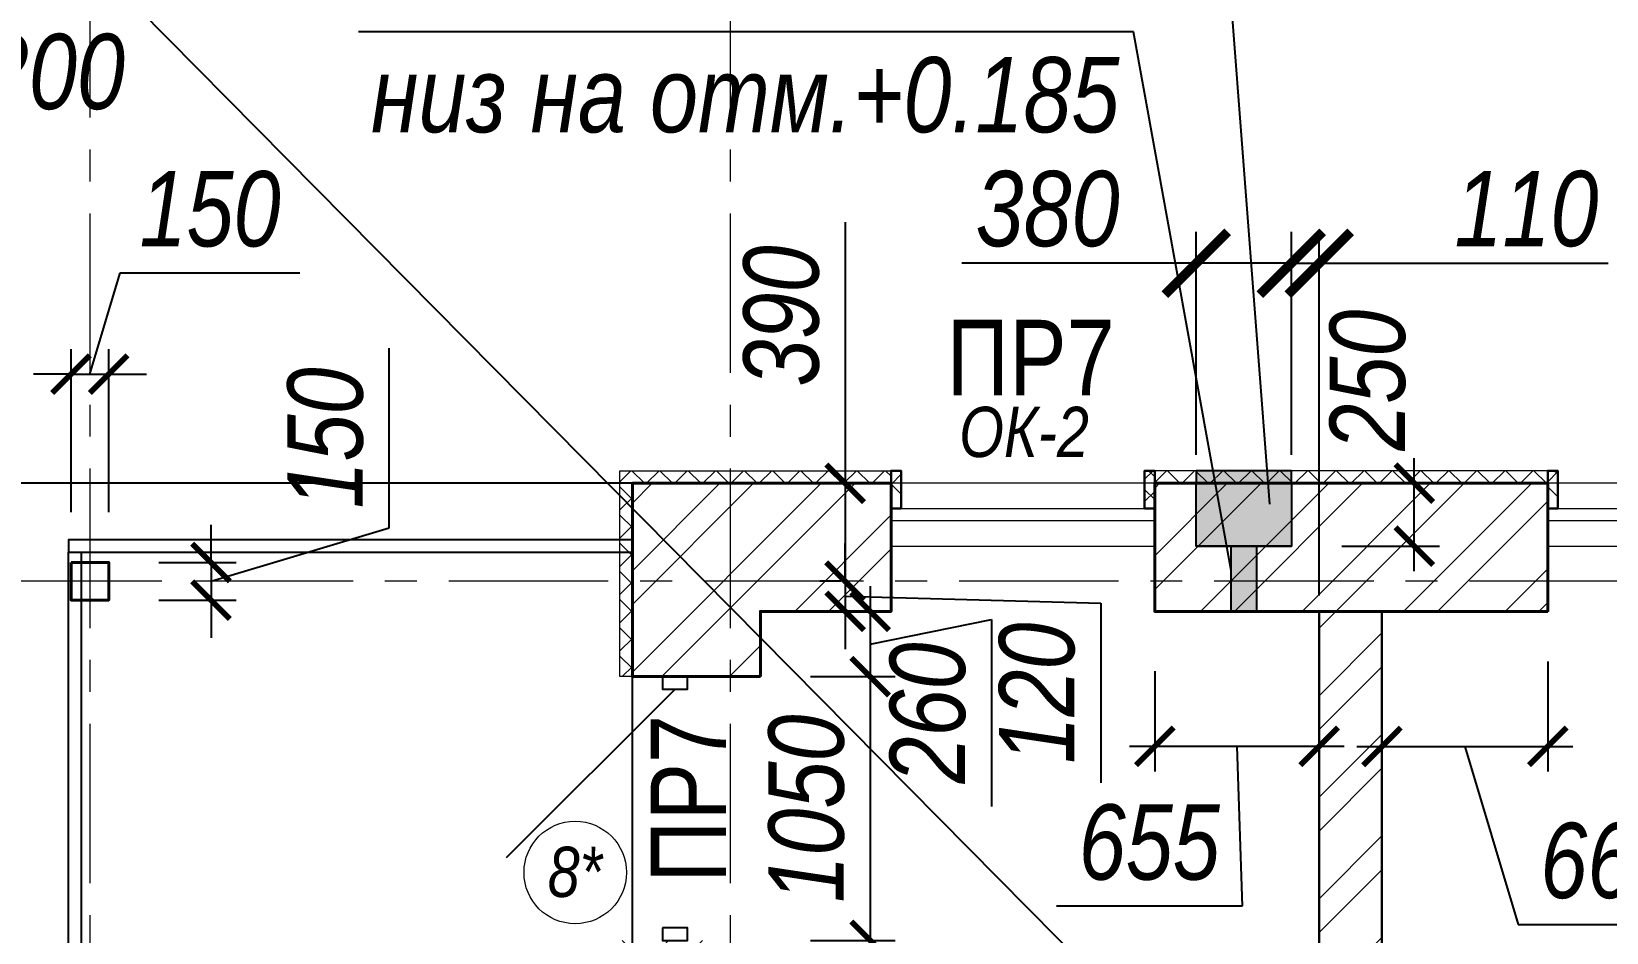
# Model space of a CAD drawing. Header units: millimetres. Extents: x 1582001 to 3303937, y 226471 to 491235.
# Drawn here: x 1798263 to 1804535, y 399910 to 403497 of the extents above; entities that cross this region are included whole.
import ezdxf
from ezdxf.enums import TextEntityAlignment as Align

# ---------------------------------------------------------------- set-up
doc = ezdxf.new("R2010")
doc.units = ezdxf.units.MM
doc.linetypes.add('CENTER', pattern=[50.8, 31.75, -6.35, 6.35, -6.35])
doc.linetypes.add('DASHDOT', pattern=[25.4, 12.7, -6.35, 0, -6.35])
doc.layers.get('Defpoints').update_dxf_attribs({"color": 255, "lineweight": 30})
for name, color, linetype, lineweight in [('Двери', 173, 'Continuous', 25), ('Кирпич', 253, 'Continuous', 9), ('Лестница', 74, 'Continuous', 25), ('Маркировка', 253, 'Continuous', 18), ('Окна', 4, 'Continuous', 18), ('Оси', 251, 'CENTER', 9), ('Перегородки', 202, 'Continuous', 30), ('ПЕРЕМЫЧКИ', 36, 'Continuous', 25), ('Размеры', 7, 'Continuous', 18), ('Стены несущие', 7, 'Continuous', 40), ('СТОЙКИ', 26, 'Continuous', 40), ('Утеплитель', 145, 'Continuous', 9)]:
    doc.layers.add(name, color=color, linetype=linetype, lineweight=lineweight)
doc.styles.get("Standard").update_dxf_attribs({"font": 'ARIALNI.TTF', "height": 300})
doc.styles.add('style', font='ARIALNI.TTF', dxfattribs={"width": 0.98, "height": 300})
doc.styles.add('STYLE1', font='ARIALNI.TTF', dxfattribs={"height": 300})
doc.styles.add('стиль1', font='ARIALNI.TTF', dxfattribs={"width": 0.98, "height": 300})
doc.styles.add('Текст', font='ARIALNI.TTF')
doc.dimstyles.new('ISO-25', dxfattribs={"dimscale": 100, "dimtxt": 2.5, "dimasz": 2.5, "dimexe": 1.25, "dimexo": 0.625, "dimtad": 1, "dimdec": 0, "dimtxsty": 'Standard', "dimblk": 'ARCHTICK', "dimcen": 2.5, "dimadec": 0, "dimazin": 0, "dimtfac": 1, "dimtdec": 0, "dimtmove": 0, "dimatfit": 3, "dimfxl": 0, "dimarcsym": 0})
doc.dimstyles.new('М100', dxfattribs={"dimtxt": 600, "dimasz": 150, "dimexe": 100, "dimexo": 200, "dimgap": 100, "dimtad": 1, "dimdec": 0, "dimtxsty": 'style', "dimblk": 'ARCHTICK', "dimcen": 150, "dimdle": 100, "dimclrt": 256, "dimadec": 0, "dimazin": 0, "dimtfac": 1, "dimtdec": 0, "dimtmove": 1, "dimatfit": 3, "dimldrblk": 'NONE', "dimfxl": 0, "dimarcsym": 0})

# ---------------------------------------------------------------- blocks, each defined once
blk = doc.blocks.new('*U16')
blk.add_line((0, -50), (-671.8, -721.8))
for points in [[(-50, 0), (-50, -50), (50, -50), (50, 0)], [(-50, -1000), (-50, -1050), (50, -1050), (50, -1000)]]:
    blk.add_lwpolyline(points, close=True)
blk = doc.blocks.new('*U31')
h = blk.add_hatch()
h.set_pattern_fill('ANSI37', color=256, scale=20, angle=180, style=0)
h.set_pattern_definition([(225, (9765.04, 115358.71), (44.90128, -44.90128), []), (315, (9765.04, 115358.71), (44.90128, 44.90128), [])])
h.paths.add_polyline_path([(-1010, 50), (-1050, 50), (-1050, -100), (-1010, -100)])
h = blk.add_hatch()
h.set_pattern_fill('ANSI37', color=256, scale=20, angle=180, style=0)
h.set_pattern_definition([(225, (10215.04, 115358.71), (44.90128, -44.90128), []), (315, (10215.04, 115358.71), (44.90128, 44.90128), [])])
h.paths.add_polyline_path([(-40, 50), (-40, -50), (0, -50), (0, 50)])
for points in [[(0, -100), (-1050, -100), (-1050, 0), (0, 0)], [(0, -250), (-1050, -250), (-1050, -150), (0, -150)]]:
    blk.add_lwpolyline(points, close=True)
at = {"layer": 'Утеплитель', "lineweight": 30}
for points in [[(-1010, -100), (-1050, -100), (-1050, 50), (-1010, 50)], [(0, -100), (-40, -100), (-40, 50), (0, 50)]]:
    blk.add_lwpolyline(points, close=True, dxfattribs=at)
blk = doc.blocks.new('_ArchTick')
at = {"color": 0, "linetype": 'ByBlock', "const_width": 0.15}
blk.add_lwpolyline([(-0.5, -0.5), (0.5, 0.5)], dxfattribs=at)
blk = doc.blocks.new('*D255')
at = {"layer": 'Defpoints', "color": 0, "lineweight": -3, "transparency": 16777216}
for p in [(1798185.7, 405408.1), (1800655.7, 404698.1), (1798185.7, 401698.1)]:
    blk.add_point(p, dxfattribs=at)
at = {"layer": 'Размеры', "color": 0, "lineweight": -2, "transparency": 16777216}
for p, q in [((1798185.7, 401898.1), (1798185.7, 405508.1)), ((1800655.7, 404898.1), (1800655.7, 405508.1)), ((1800755.7, 405408.1), (1798085.7, 405408.1))]:
    blk.add_line(p, q, dxfattribs=at)
at = {"layer": 'Размеры', "color": 0, "lineweight": -2, "transparency": 16777216, "xscale": 150, "yscale": 150, "zscale": 150, "rotation": 180}
blk.add_blockref('_ArchTick', (1798185.7, 405408.1), dxfattribs=at)
at = {"layer": 'Размеры', "color": 0, "lineweight": -2, "transparency": 16777216, "xscale": 150, "yscale": 150, "zscale": 150}
blk.add_blockref('_ArchTick', (1800655.7, 405408.1), dxfattribs=at)
at = {"layer": 'Размеры', "transparency": 16777216, "insert": (1799420.7, 405661.3), "char_height": 300, "attachment_point": 5, "style": 'style'}
blk.add_mtext('2470', dxfattribs=at)
blk = doc.blocks.new('_None')
blk = doc.blocks.new('*D278')
at = {"layer": 'Defpoints', "color": 0, "lineweight": -3, "transparency": 16777216}
for p in [(1801685.7, 401698.1), (1801502.9, 401308.1), (1801685.7, 401308.1)]:
    blk.add_point(p, dxfattribs=at)
at = {"layer": 'Размеры', "color": 0, "lineweight": -2, "transparency": 16777216}
for p, q in [((1801502.9, 402737.6), (1801502.9, 401698.1)), ((1801502.9, 401798.1), (1801502.9, 401208.1)), ((1801485.7, 401698.1), (1801402.9, 401698.1)), ((1801485.7, 401308.1), (1801402.9, 401308.1))]:
    blk.add_line(p, q, dxfattribs=at)
at = {"layer": 'Размеры', "color": 0, "lineweight": -2, "transparency": 16777216, "xscale": 150, "yscale": 150, "zscale": 150}
for p, rotation in [((1801502.9, 401698.1), 90), ((1801502.9, 401308.1), 270)]:
    blk.add_blockref('_ArchTick', p, dxfattribs=dict(at, rotation=rotation))
at = {"layer": 'Размеры', "transparency": 16777216, "insert": (1801249.7, 402364.3), "char_height": 300, "attachment_point": 5, "rotation": 90, "style": 'style'}
blk.add_mtext('390', dxfattribs=at)
blk = doc.blocks.new('*D279')
at = {"layer": 'Defpoints', "color": 0, "lineweight": -3, "transparency": 16777216}
for p in [(1801685.7, 401308.1), (1801502.9, 401188.1), (1801685.7, 401188.1)]:
    blk.add_point(p, dxfattribs=at)
at = {"layer": 'Размеры', "color": 0, "lineweight": -2, "transparency": 16777216}
for p, q in [((1801502.9, 401308.1), (1801502.9, 401458.1)), ((1801485.7, 401308.1), (1801402.9, 401308.1)), ((1801502.9, 401308.1), (1801502.9, 401188.1)), ((1801502.9, 401308.1), (1801502.9, 401188.1)), ((1801502.9, 401248.1), (1802521, 401220.4)), ((1802521, 401220.4), (1802521, 400505.2)), ((1801485.7, 401188.1), (1801402.9, 401188.1)), ((1801502.9, 401188.1), (1801502.9, 401038.1))]:
    blk.add_line(p, q, dxfattribs=at)
at = {"layer": 'Размеры', "color": 0, "lineweight": -2, "transparency": 16777216, "xscale": 150, "yscale": 150, "zscale": 150}
for p, rotation in [((1801502.9, 401308.1), 270), ((1801502.9, 401188.1), 90)]:
    blk.add_blockref('_ArchTick', p, dxfattribs=dict(at, rotation=rotation))
at = {"layer": 'Размеры', "transparency": 16777216, "insert": (1802267.8, 400862.8), "char_height": 300, "attachment_point": 5, "rotation": 90, "style": 'style'}
blk.add_mtext('120', dxfattribs=at)
blk = doc.blocks.new('*D280')
at = {"layer": 'Defpoints', "color": 0, "lineweight": -3, "transparency": 16777216}
for p in [(1801685.7, 401188.1), (1801165.7, 400928.1), (1801602.9, 400928.1)]:
    blk.add_point(p, dxfattribs=at)
at = {"layer": 'Размеры', "color": 0, "lineweight": -2, "transparency": 16777216}
for p, q in [((1801602.9, 401288.1), (1801602.9, 400828.1)), ((1801485.7, 401188.1), (1801502.9, 401188.1)), ((1801602.9, 401058.1), (1802085.8, 401156.2)), ((1802085.8, 401156.2), (1802085.8, 400410.9)), ((1801365.7, 400928.1), (1801702.9, 400928.1))]:
    blk.add_line(p, q, dxfattribs=at)
at = {"layer": 'Размеры', "color": 0, "lineweight": -2, "transparency": 16777216, "xscale": 150, "yscale": 150, "zscale": 150}
for p, rotation in [((1801602.9, 401188.1), 90), ((1801602.9, 400928.1), 270)]:
    blk.add_blockref('_ArchTick', p, dxfattribs=dict(at, rotation=rotation))
at = {"layer": 'Размеры', "transparency": 16777216, "insert": (1801832.6, 400783.5), "char_height": 300, "attachment_point": 5, "rotation": 90, "style": 'style'}
blk.add_mtext('260', dxfattribs=at)
blk = doc.blocks.new('*D281')
at = {"layer": 'Defpoints', "color": 0, "lineweight": -3, "transparency": 16777216}
for p in [(1801165.7, 400928.1), (1801165.7, 399878.1), (1801602.9, 399878.1)]:
    blk.add_point(p, dxfattribs=at)
at = {"layer": 'Размеры', "color": 0, "lineweight": -2, "transparency": 16777216}
for p, q in [((1801602.9, 401028.1), (1801602.9, 399778.1)), ((1801365.7, 400928.1), (1801702.9, 400928.1)), ((1801365.7, 399878.1), (1801702.9, 399878.1))]:
    blk.add_line(p, q, dxfattribs=at)
at = {"layer": 'Размеры', "color": 0, "lineweight": -2, "transparency": 16777216, "xscale": 150, "yscale": 150, "zscale": 150}
for p, rotation in [((1801602.9, 400928.1), 90), ((1801602.9, 399878.1), 270)]:
    blk.add_blockref('_ArchTick', p, dxfattribs=dict(at, rotation=rotation))
at = {"layer": 'Размеры', "transparency": 16777216, "insert": (1801349.7, 400403.1), "char_height": 300, "attachment_point": 5, "rotation": 90, "style": 'style'}
blk.add_mtext('1050', dxfattribs=at)
blk = doc.blocks.new('*D282')
at = {"layer": 'Defpoints', "color": 0, "lineweight": -3, "transparency": 16777216}
for p in [(1801165.7, 399878.1), (1801165.7, 398588.1), (1801602.9, 398588.1)]:
    blk.add_point(p, dxfattribs=at)
at = {"layer": 'Размеры', "color": 0, "lineweight": -2, "transparency": 16777216}
for p, q in [((1801602.9, 399978.1), (1801602.9, 398488.1)), ((1801365.7, 399878.1), (1801702.9, 399878.1)), ((1801365.7, 398588.1), (1801702.9, 398588.1))]:
    blk.add_line(p, q, dxfattribs=at)
at = {"layer": 'Размеры', "color": 0, "lineweight": -2, "transparency": 16777216, "xscale": 150, "yscale": 150, "zscale": 150}
for p, rotation in [((1801602.9, 399878.1), 90), ((1801602.9, 398588.1), 270)]:
    blk.add_blockref('_ArchTick', p, dxfattribs=dict(at, rotation=rotation))
at = {"layer": 'Размеры', "transparency": 16777216, "insert": (1801349.7, 399233.1), "char_height": 300, "attachment_point": 5, "rotation": 90, "style": 'style'}
blk.add_mtext('1290', dxfattribs=at)
blk = doc.blocks.new('*D320')
at = {"layer": 'Defpoints', "color": 0, "lineweight": -3, "transparency": 16777216}
for p in [(1802735.7, 401149.7), (1803390.7, 401149.7), (1802735.7, 400650.6)]:
    blk.add_point(p, dxfattribs=at)
at = {"layer": 'Размеры', "color": 0, "lineweight": -2, "transparency": 16777216}
for p, q in [((1802735.7, 400949.7), (1802735.7, 400550.6)), ((1803390.7, 400949.7), (1803390.7, 400550.6)), ((1803490.7, 400650.6), (1802635.7, 400650.6)), ((1803063.2, 400650.6), (1803083.8, 400014.6)), ((1803083.8, 400014.6), (1802344.5, 400014.6))]:
    blk.add_line(p, q, dxfattribs=at)
at = {"layer": 'Размеры', "color": 0, "lineweight": -2, "transparency": 16777216, "xscale": 150, "yscale": 150, "zscale": 150, "rotation": 180}
blk.add_blockref('_ArchTick', (1802735.7, 400650.6), dxfattribs=at)
at = {"layer": 'Размеры', "color": 0, "lineweight": -2, "transparency": 16777216, "xscale": 150, "yscale": 150, "zscale": 150}
blk.add_blockref('_ArchTick', (1803390.7, 400650.6), dxfattribs=at)
at = {"layer": 'Размеры', "transparency": 16777216, "insert": (1802714.2, 400267.8), "char_height": 300, "attachment_point": 5, "style": 'style'}
blk.add_mtext('655', dxfattribs=at)
blk = doc.blocks.new('*D321')
at = {"layer": 'Defpoints', "color": 0, "lineweight": -3, "transparency": 16777216}
for p in [(1803640.7, 401188.1), (1804300.7, 401188.1), (1804300.7, 400650.6)]:
    blk.add_point(p, dxfattribs=at)
at = {"layer": 'Размеры', "color": 0, "lineweight": -2, "transparency": 16777216}
for p, q in [((1803640.7, 400988.1), (1803640.7, 400550.6)), ((1804300.7, 400988.1), (1804300.7, 400550.6)), ((1803540.7, 400650.6), (1804400.7, 400650.6)), ((1803970.7, 400650.6), (1804183.6, 399941.1)), ((1804183.6, 399941.1), (1804920.6, 399941.1))]:
    blk.add_line(p, q, dxfattribs=at)
at = {"layer": 'Размеры', "color": 0, "lineweight": -2, "transparency": 16777216, "xscale": 150, "yscale": 150, "zscale": 150, "rotation": 180}
blk.add_blockref('_ArchTick', (1803640.7, 400650.6), dxfattribs=at)
at = {"layer": 'Размеры', "color": 0, "lineweight": -2, "transparency": 16777216, "xscale": 150, "yscale": 150, "zscale": 150}
blk.add_blockref('_ArchTick', (1804300.7, 400650.6), dxfattribs=at)
at = {"layer": 'Размеры', "transparency": 16777216, "insert": (1804552.1, 400194.2), "char_height": 300, "attachment_point": 5, "style": 'style'}
blk.add_mtext('660', dxfattribs=at)
blk = doc.blocks.new('*D610')
at = {"layer": 'Defpoints', "color": 0, "lineweight": -3, "transparency": 16777216}
for p in [(1798570.7, 402132.4), (1798420.7, 401383.1), (1798570.7, 401383.1)]:
    blk.add_point(p, dxfattribs=at)
at = {"layer": 'Размеры', "color": 0, "lineweight": -2, "transparency": 16777216}
for p, q in [((1798495.7, 402132.4), (1798616.7, 402535.5)), ((1798616.7, 402535.5), (1799331.9, 402535.5)), ((1798420.7, 401583.1), (1798420.7, 402232.4)), ((1798570.7, 401583.1), (1798570.7, 402232.4)), ((1798420.7, 402132.4), (1798270.7, 402132.4)), ((1798420.7, 402132.4), (1798570.7, 402132.4)), ((1798420.7, 402132.4), (1798570.7, 402132.4)), ((1798570.7, 402132.4), (1798720.7, 402132.4))]:
    blk.add_line(p, q, dxfattribs=at)
at = {"layer": 'Размеры', "color": 0, "lineweight": -2, "transparency": 16777216, "xscale": 150, "yscale": 150, "zscale": 150}
blk.add_blockref('_ArchTick', (1798420.7, 402132.4), dxfattribs=at)
at = {"layer": 'Размеры', "color": 0, "lineweight": -2, "transparency": 16777216, "xscale": 150, "yscale": 150, "zscale": 150, "rotation": 180}
blk.add_blockref('_ArchTick', (1798570.7, 402132.4), dxfattribs=at)
at = {"layer": 'Размеры', "transparency": 16777216, "insert": (1798974.3, 402788.7), "char_height": 300, "attachment_point": 5, "style": 'style'}
blk.add_mtext('150', dxfattribs=at)
blk = doc.blocks.new('*D611')
at = {"layer": 'Defpoints', "color": 0, "lineweight": -3, "transparency": 16777216}
for p in [(1798570.7, 401383.1), (1798570.7, 401233.1), (1798978, 401233.1)]:
    blk.add_point(p, dxfattribs=at)
at = {"layer": 'Размеры', "color": 0, "lineweight": -2, "transparency": 16777216}
for p, q in [((1799687.5, 401521), (1799687.5, 402236.2)), ((1798978, 401383.1), (1798978, 401533.1)), ((1798978, 401308.1), (1799687.5, 401521)), ((1798770.7, 401383.1), (1799078, 401383.1)), ((1798978, 401383.1), (1798978, 401233.1)), ((1798978, 401383.1), (1798978, 401233.1)), ((1798770.7, 401233.1), (1799078, 401233.1)), ((1798978, 401233.1), (1798978, 401083.1))]:
    blk.add_line(p, q, dxfattribs=at)
at = {"layer": 'Размеры', "color": 0, "lineweight": -2, "transparency": 16777216, "xscale": 150, "yscale": 150, "zscale": 150}
for p, rotation in [((1798978, 401383.1), 270), ((1798978, 401233.1), 90)]:
    blk.add_blockref('_ArchTick', p, dxfattribs=dict(at, rotation=rotation))
at = {"layer": 'Размеры', "transparency": 16777216, "insert": (1799434.3, 401878.6), "char_height": 300, "attachment_point": 5, "rotation": 90, "style": 'style'}
blk.add_mtext('150', dxfattribs=at)
blk = doc.blocks.new('*D1268')
at = {"layer": 'Defpoints', "color": 0, "lineweight": -3, "transparency": 16777216}
for p in [(1803280.7, 401698.1), (1803769.5, 401698.1), (1803280.7, 401448.1)]:
    blk.add_point(p, dxfattribs=at)
at = {"layer": 'Размеры', "color": 0, "lineweight": -2, "transparency": 16777216}
for p, q in [((1803769.5, 401348.1), (1803769.5, 401798.1)), ((1803480.7, 401698.1), (1803869.5, 401698.1)), ((1803480.7, 401448.1), (1803869.5, 401448.1))]:
    blk.add_line(p, q, dxfattribs=at)
at = {"layer": 'Размеры', "color": 0, "lineweight": -2, "transparency": 16777216, "xscale": 150, "yscale": 150, "zscale": 150}
for p, rotation in [((1803769.5, 401698.1), 90), ((1803769.5, 401448.1), 270)]:
    blk.add_blockref('_ArchTick', p, dxfattribs=dict(at, rotation=rotation))
at = {"layer": 'Размеры', "transparency": 16777216, "insert": (1803584.4, 402108.5), "char_height": 300, "attachment_point": 5, "rotation": 90, "style": 'style'}
blk.add_mtext('250', dxfattribs=at)
blk = doc.blocks.new('*D1269')
at = {"color": 0, "lineweight": -2, "ltscale": 100, "transparency": 16777216}
for p, q in [((1802900.7, 401810.6), (1802900.7, 402698.9)), ((1803279.9, 401810.6), (1803279.9, 402698.9)), ((1802900.7, 402573.9), (1801967.9, 402573.9)), ((1803279.9, 402573.9), (1802900.7, 402573.9))]:
    blk.add_line(p, q, dxfattribs=at)
at = {"layer": 'Defpoints', "color": 0, "lineweight": -3, "ltscale": 100, "transparency": 16777216}
for p in [(1803279.9, 402573.9), (1802900.7, 401748.1), (1803279.9, 401748.1)]:
    blk.add_point(p, dxfattribs=at)
at = {"color": 0, "lineweight": -2, "ltscale": 100, "transparency": 16777216, "xscale": 250, "yscale": 250, "zscale": 250, "rotation": 180}
blk.add_blockref('_ArchTick', (1802900.7, 402573.9), dxfattribs=at)
at = {"color": 0, "lineweight": -2, "ltscale": 100, "transparency": 16777216, "xscale": 250, "yscale": 250, "zscale": 250}
blk.add_blockref('_ArchTick', (1803279.9, 402573.9), dxfattribs=at)
at = {"color": 0, "lineweight": -3, "ltscale": 100, "transparency": 16777216, "insert": (1802309.3, 402789.5), "char_height": 300, "attachment_point": 5}
blk.add_mtext('380', dxfattribs=at)
blk = doc.blocks.new('*D1270')
at = {"color": 0, "lineweight": -2, "ltscale": 100, "transparency": 16777216}
for p, q in [((1803279.9, 401810.6), (1803279.9, 402698.9)), ((1803390.7, 401250.6), (1803390.7, 402698.9)), ((1803279.9, 402573.9), (1803029.9, 402573.9)), ((1803279.9, 402573.9), (1803390.7, 402573.9)), ((1803390.7, 402573.9), (1804541.4, 402573.9))]:
    blk.add_line(p, q, dxfattribs=at)
at = {"layer": 'Defpoints', "color": 0, "lineweight": -3, "ltscale": 100, "transparency": 16777216}
for p in [(1803390.7, 402573.9), (1803279.9, 401748.1), (1803390.7, 401188.1)]:
    blk.add_point(p, dxfattribs=at)
at = {"color": 0, "lineweight": -2, "ltscale": 100, "transparency": 16777216, "xscale": 250, "yscale": 250, "zscale": 250}
blk.add_blockref('_ArchTick', (1803279.9, 402573.9), dxfattribs=at)
at = {"color": 0, "lineweight": -2, "ltscale": 100, "transparency": 16777216, "xscale": 250, "yscale": 250, "zscale": 250, "rotation": 180}
blk.add_blockref('_ArchTick', (1803390.7, 402573.9), dxfattribs=at)
at = {"color": 0, "lineweight": -3, "ltscale": 100, "transparency": 16777216, "insert": (1804216.1, 402789.5), "char_height": 300, "attachment_point": 5}
blk.add_mtext('110', dxfattribs=at)

msp = doc.modelspace()

# ---------------------------------------------------------------- hatches: boundary and pattern name
at = {"lineweight": -3, "ltscale": 100}
h = msp.add_hatch(color=256, dxfattribs=at)
h.paths.add_polyline_path([(1802900.7, 401698.1), (1803279.9, 401698.1), (1803279.9, 401748.1), (1802900.7, 401748.1)])
h.paths.add_polyline_path([(1802900.7, 401698.1), (1803280.7, 401698.1), (1803280.7, 401448.1), (1802900.7, 401448.1)])
msp.add_hatch(color=256, dxfattribs=at).paths.add_polyline_path([(1803040.7, 401448.1), (1803140.7, 401448.1), (1803140.7, 401188.1), (1803040.7, 401188.1)])
at = {"layer": 'Кирпич'}
h = msp.add_hatch(dxfattribs=at)
h.set_pattern_fill('ANSI32', color=256, scale=30, style=0)
h.set_pattern_definition([(45, (344110.15, 96926.34), (-202.055763, 202.055763), []), (45, (344244.86, 96926.34), (-202.055763, 202.055763), [])])
h.paths.add_polyline_path([(1800655.7, 394708.1), (1800655.7, 394773.1), (1801165.7, 394773.1), (1801165.7, 394198.1), (1798695.7, 394198.1), (1798695.7, 392098.1), (1801825.7, 392098.1), (1801825.7, 391718.1), (1798695.7, 391718.1), (1798695.7, 388328.1), (1799615.7, 388328.1), (1799615.7, 387818.1), (1798185.7, 387818.1), (1798185.7, 394708.1)])
h.paths.add_polyline_path([(1801165.7, 393158.1), (1801045.7, 393158.1), (1801045.7, 394198.1), (1801165.7, 394198.1), (1801165.7, 393398.1), (1805075.7, 393398.1), (1805075.7, 394578.1), (1805195.7, 394578.1), (1805195.7, 393278.1), (1801165.7, 393278.1)])
h.paths.add_polyline_path([(1802745.7, 392098.1), (1804165.7, 392098.1), (1804165.7, 391718.1), (1802745.7, 391718.1)])
h.paths.add_polyline_path([(1803395.7, 391718.1), (1803515.7, 391718.1), (1803515.7, 388328.1), (1803395.7, 388328.1)])
h.paths.add_polyline_path([(1802875.7, 388328.1), (1804295.7, 388328.1), (1804295.7, 387818.1), (1802875.7, 387818.1)])
h.paths.add_polyline_path([(1808195.7, 392218.1), (1808575.7, 392218.1), (1808575.7, 387578.1), (1808065.7, 387578.1), (1808065.7, 387818.1), (1807555.7, 387818.1), (1807555.7, 388328.1), (1808195.7, 388328.1), (1808195.7, 391718.1), (1805085.7, 391718.1), (1805085.7, 392098.1), (1808195.7, 392098.1)])
h.paths.add_polyline_path([(1808575.7, 386528.1), (1808065.7, 386528.1), (1808065.7, 386018.1), (1808575.7, 386018.1)])
h.paths.add_polyline_path([(1808195.7, 394948.1), (1808575.7, 394948.1), (1808575.7, 393648.1), (1813135.7, 393648.1), (1813135.7, 394818.1), (1813645.7, 394818.1), (1813645.7, 391088.1), (1813135.7, 391088.1), (1813135.7, 393268.4), (1808575.7, 393268.4), (1808575.7, 393138.1), (1808195.7, 393138.1)])
h.paths.add_polyline_path([(1813135.7, 388738.1), (1813645.7, 388738.1), (1813645.7, 386018.1), (1813135.7, 386018.1)])
h.paths.add_polyline_path([(1808195.7, 397158.1), (1808575.7, 397158.1), (1808575.7, 395868.1), (1808195.7, 395868.1)])
h.paths.add_polyline_path([(1809755.7, 398208.1), (1809755.7, 397158.1), (1808575.7, 397158.1), (1808575.7, 397038.1), (1810655.7, 397038.1), (1810655.7, 397158.1), (1809875.7, 397158.1), (1809875.7, 398208.1)])
h.paths.add_polyline_path([(1813135.7, 399638.1), (1813645.7, 399638.1), (1813645.7, 397038.1), (1813135.7, 397038.1), (1813135.7, 398208.1), (1809625.7, 398208.1), (1809625.7, 398588.1), (1813135.7, 398588.1)])
h.paths.add_polyline_path([(1812225.7, 397158.1), (1813135.7, 397158.1), (1813135.7, 397038.1), (1812225.7, 397038.1)], flags=17)
h.paths.add_polyline_path([(1803125.7, 396008.1), (1803515.7, 396008.1), (1803515.7, 398208.1), (1803635.7, 398208.1), (1803635.7, 396008.1), (1804025.7, 396008.1), (1804025.7, 395888.1), (1803125.7, 395888.1)], flags=17)
h.paths.add_polyline_path([(1806115.7, 398208.1), (1806235.7, 398208.1), (1806235.7, 395888.1), (1805195.7, 395888.1), (1805195.7, 395498.1), (1805075.7, 395498.1), (1805075.7, 395888.1), (1804945.7, 395888.1), (1804945.7, 396008.1), (1806115.7, 396008.1)])
h.paths.add_polyline_path([(1800655.7, 399878.1), (1801165.7, 399878.1), (1801165.7, 398588.1), (1806115.7, 398588.1), (1806115.7, 398848.1), (1806365.7, 398848.1), (1806365.7, 398588.1), (1806755.7, 398588.1), (1806755.7, 398208.1), (1801165.7, 398208.1), (1801165.7, 395823.1), (1800655.7, 395823.1)])
h.paths.add_polyline_path([(1801165.7, 400928.1), (1800655.7, 400928.1), (1800655.7, 401698.1), (1801685.7, 401698.1), (1801685.7, 401188.1), (1801165.7, 401188.1)])
h.paths.add_polyline_path([(1803390.7, 401188.1), (1803640.7, 401188.1), (1803640.7, 398588.1), (1803390.7, 398588.1)])
h.paths.add_polyline_path([(1804300.7, 401188.1), (1802735.7, 401188.1), (1802735.7, 401698.1), (1804300.7, 401698.1)])
h.paths.add_polyline_path([(1808705.7, 398588.1), (1808705.7, 398208.1), (1807805.7, 398208.1), (1807805.7, 398588.1), (1808195.7, 398588.1), (1808195.7, 399898.1), (1807805.7, 399898.1), (1807805.7, 400408.1), (1808065.7, 400408.1), (1808065.7, 404698.1), (1808575.7, 404698.1), (1808575.7, 398588.1)])
h.paths.add_polyline_path([(1805350.7, 401698.1), (1806625.7, 401698.1), (1806625.7, 400408.1), (1806755.7, 400408.1), (1806755.7, 399898.1), (1806365.7, 399898.1), (1806365.7, 399768.1), (1806115.7, 399768.1), (1806115.7, 401188.1), (1805350.7, 401188.1)])
h.paths.add_polyline_path([(1813645.7, 404698.1), (1813135.7, 404698.1), (1813135.7, 401988.1), (1813645.7, 401988.1)])
h.paths.add_polyline_path([(1802205.7, 396008.1), (1801165.7, 396008.1), (1801165.7, 395888.1), (1802205.7, 395888.1)], flags=17)
h.paths.add_polyline_path([(1801045.7, 392238.1), (1801165.7, 392238.1), (1801165.7, 392098.1), (1801045.7, 392098.1)], flags=17)
at = {"layer": 'Утеплитель'}
h = msp.add_hatch(dxfattribs=at)
h.set_pattern_fill('ANSI37', color=256, scale=25, style=0)
h.set_pattern_definition([(45, (344110.15, 96926.34), (-56.1266008, 56.1266008), []), (135, (344110.15, 96926.34), (-56.1266008, -56.1266008), [])])
h.paths.add_polyline_path([(1800655.7, 400928.1), (1800605.7, 400928.1), (1800605.7, 401748.1), (1801685.7, 401748.1), (1801685.7, 401698.1), (1800655.7, 401698.1)])
h.paths.add_polyline_path([(1802735.7, 401698.1), (1804300.7, 401698.1), (1804300.7, 401748.1), (1802735.7, 401748.1)])
h.paths.add_polyline_path([(1805350.7, 401698.1), (1805350.7, 401748.1), (1806675.7, 401748.1), (1806675.7, 400458.1), (1806755.7, 400458.1), (1806755.7, 400408.1), (1806625.7, 400408.1), (1806625.7, 401698.1)])
h.paths.add_polyline_path([(1808575.7, 404698.1), (1808575.7, 404748.1), (1808015.7, 404748.1), (1808015.7, 400458.1), (1807805.7, 400458.1), (1807805.7, 400408.1), (1808065.7, 400408.1), (1808065.7, 404698.1)])
h.paths.add_polyline_path([(1813135.7, 404698.1), (1813135.7, 404748.1), (1813695.7, 404748.1), (1813695.7, 401988.1), (1813645.7, 401988.1), (1813645.7, 404698.1)])
h.paths.add_polyline_path([(1813645.7, 399638.1), (1813695.7, 399638.1), (1813695.7, 397038.1), (1813645.7, 397038.1)])
h.paths.add_polyline_path([(1813645.7, 394818.1), (1813695.7, 394818.1), (1813695.7, 391088.1), (1813645.7, 391088.1)])
h.paths.add_polyline_path([(1813135.7, 386018.1), (1813135.7, 385968.1), (1813695.7, 385968.1), (1813695.7, 388738.1), (1813645.7, 388738.1), (1813645.7, 386018.1)])
h.paths.add_polyline_path([(1808065.7, 386528.1), (1808015.7, 386528.1), (1808015.7, 385968.1), (1808575.7, 385968.1), (1808575.7, 386018.1), (1808065.7, 386018.1)])
h.paths.add_polyline_path([(1807555.7, 387818.1), (1807555.7, 387768.1), (1808015.7, 387768.1), (1808015.7, 387578.1), (1808065.7, 387578.1), (1808065.7, 387818.1)])
h.paths.add_polyline_path([(1802825.7, 387818.1), (1804345.7, 387818.1), (1804345.7, 387768.1), (1802825.7, 387768.1)])
h.paths.add_polyline_path([(1800655.7, 394773.1), (1800605.7, 394773.1), (1800605.7, 394758.1), (1798135.7, 394758.1), (1798135.7, 387768.1), (1799615.7, 387768.1), (1799615.7, 387818.1), (1798185.7, 387818.1), (1798185.7, 394708.1), (1800655.7, 394708.1)])
h.paths.add_polyline_path([(1800655.7, 399878.1), (1800605.7, 399878.1), (1800605.7, 395823.1), (1800655.7, 395823.1)])

# ---------------------------------------------------------------- linework, layer by layer
at = {"ltscale": 100}
for p, q in [((1803194, 401614.8), (1802980.5, 404394)), ((1803565.7, 398657.2), (1798688.9, 403587.4)), ((1802651, 403495), (1799564.9, 403495)), ((1803040.7, 401351.3), (1802651, 403495))]:
    msp.add_line(p, q, dxfattribs=at)
at = {"lineweight": -3, "ltscale": 100}
for p, q in [((1802900.7, 401698.1), (1803280.7, 401698.1)), ((1802900.7, 401448.1), (1803280.7, 401448.1))]:
    msp.add_line(p, q, dxfattribs=at)
for points in [[(1802900.7, 401698.1), (1803279.9, 401698.1), (1803279.9, 401748.1), (1802900.7, 401748.1)], [(1802900.7, 401698.1), (1803280.7, 401698.1), (1803280.7, 401448.1), (1802900.7, 401448.1)], [(1803040.7, 401448.1), (1803140.7, 401448.1), (1803140.7, 401188.1), (1803040.7, 401188.1)]]:
    msp.add_lwpolyline(points, close=True, dxfattribs=at)
at = {"layer": 'Лестница'}
for points in [[(1800655.7, 401698.1), (1798185.7, 401698.1), (1798185.7, 394708.1), (1800655.7, 394708.1)], [(1798410.7, 401423.1), (1800655.7, 401423.1), (1800655.7, 401473.1), (1798410.7, 401473.1)], [(1798410.7, 401423.1), (1798460.7, 401423.1), (1798460.7, 396733.1), (1798410.7, 396733.1)]]:
    msp.add_lwpolyline(points, close=True, dxfattribs=at)
at = {"layer": 'Маркировка', "color": 5}
msp.add_circle((1800428.2, 400148.5), 203.9, dxfattribs=at)
at = {"layer": 'Оси', "ltscale": 20}
for p, q in [((1798495.7, 407852.6), (1798495.7, 382873.6)), ((1801045.7, 407852.5), (1801045.7, 382873.7)), ((1816815.7, 401308.1), (1795015.7, 401308.1))]:
    msp.add_line(p, q, dxfattribs=at)
at = {"layer": 'Оси', "linetype": 'DASHDOT', "ltscale": 50}
for p, q in [((1798495.7, 401471.2), (1798495.7, 401145)), ((1798672.3, 401308.1), (1798319.1, 401308.1))]:
    msp.add_line(p, q, dxfattribs=at)
at = {"layer": 'Перегородки'}
msp.add_lwpolyline([(1803390.7, 401188.1), (1803640.7, 401188.1), (1803640.7, 398588.1), (1803390.7, 398588.1)], close=True, dxfattribs=at)
at = {"layer": 'Стены несущие'}
for points in [[(1801165.7, 400928.1), (1800655.7, 400928.1), (1800655.7, 401698.1), (1801685.7, 401698.1), (1801685.7, 401188.1), (1801165.7, 401188.1), (1801165.7, 400928.1)], [(1804300.7, 401188.1), (1804300.7, 401188.1), (1802735.7, 401188.1), (1802735.7, 401698.1), (1804300.7, 401698.1), (1804300.7, 401188.1)]]:
    msp.add_lwpolyline(points, dxfattribs=at)
at = {"layer": 'СТОЙКИ', "ltscale": 100}
msp.add_lwpolyline([(1798420.7, 401383.1), (1798570.7, 401383.1), (1798570.7, 401233.1), (1798420.7, 401233.1), (1798420.7, 401383.1)], dxfattribs=at)
at = {"layer": 'Утеплитель'}
msp.add_lwpolyline([(1800655.7, 400928.1), (1800605.7, 400928.1), (1800605.7, 401748.1), (1801685.7, 401748.1), (1801685.7, 401698.1), (1800655.7, 401698.1), (1800655.7, 400928.1)], dxfattribs=at)
msp.add_lwpolyline([(1802735.7, 401698.1), (1804300.7, 401698.1), (1804300.7, 401748.1), (1802735.7, 401748.1)], close=True, dxfattribs=at)

# ---------------------------------------------------------------- block references
at = {"layer": 'Двери'}
msp.add_blockref('*U16', (1800825.7, 400928.1), dxfattribs=at)
at = {"layer": 'Окна', "xscale": -1}
for p in [(1801685.7, 401698.1), (1804300.7, 401698.1)]:
    msp.add_blockref('*U31', p, dxfattribs=at)

# ---------------------------------------------------------------- texts
at = {"ltscale": 100, "style": 'Текст'}
for s, p in [('низ на отм.+0.200', (1795655.1, 403187.4)), ('низ на отм.+0.185', (1799614.9, 403095))]:
    msp.add_text(s, height=300, dxfattribs=at).set_placement(p)
at = {"layer": 'Маркировка', "color": 1, "style": 'стиль1'}
msp.add_text('ОК-2', height=200, dxfattribs=at).set_placement((1802215.4, 401902.4), align=Align.MIDDLE_CENTER)
at = {"layer": 'Маркировка', "color": 5, "style": 'стиль1'}
msp.add_text('8*', height=200, dxfattribs=at).set_placement((1800426.9, 400151.1), align=Align.MIDDLE_CENTER)
at = {"layer": 'ПЕРЕМЫЧКИ', "color": 116, "ltscale": 2, "insert": (1801907.9, 402348.7), "char_height": 300, "width": 928.795, "attachment_point": 1, "style": 'STYLE1'}
msp.add_mtext('{\\fArial Narrow|b0|i0|c204|p34;ПР7}', dxfattribs=at)
at = {"layer": 'ПЕРЕМЫЧКИ', "color": 116, "ltscale": 2, "insert": (1800728.7, 400107.5), "char_height": 300, "width": 928.795, "attachment_point": 1, "rotation": 90, "style": 'STYLE1'}
msp.add_mtext('{\\fArial Narrow|b0|i0|c204|p34;ПР7}', dxfattribs=at)

# ---------------------------------------------------------------- dimensions: what is measured, and where the dimension line sits
at = {"lineweight": -3, "ltscale": 100}
dim = msp.add_linear_dim(base=(1803279.9, 402573.9), p1=(1802900.7, 401748.1), p2=(1803279.9, 401748.1), text='380', dimstyle='ISO-25', override={"dimlfac": 1, "dimtxsty": 'Standard', "dimblk1": 'ArchTick', "dimblk2": 'ArchTick', "dimsah": 1, "dimtmove": 0, "dimtolj": 0}, dxfattribs=at)
dim.commit()
dim.dimension.update_dxf_attribs({"geometry": '*D1269', "text_midpoint": (1802309.3, 402573.9), "dimtype": 160})
dim = msp.add_linear_dim(base=(1803390.7, 402573.9), p1=(1803279.9, 401748.1), p2=(1803390.7, 401188.1), text='110', dimstyle='ISO-25', override={"dimscale": 100, "dimlfac": 1, "dimtxsty": 'Standard', "dimblk1": 'ArchTick', "dimblk2": 'ArchTick', "dimsah": 1, "dimtmove": 0, "dimtolj": 0}, dxfattribs=at)
dim.commit()
dim.dimension.update_dxf_attribs({"geometry": '*D1270', "text_midpoint": (1804216.1, 402789.5)})
at = {"layer": 'Размеры'}
for base, p1, p2, override, picture, middle in [((1798185.7, 405408.1), (1800655.7, 404698.1), (1798185.7, 401698.1), {"dimtxt": 250}, '*D255', (1799420.7, 405661.3)), ((1798570.7, 402132.4), (1798420.7, 401383.1), (1798570.7, 401383.1), {"dimfxl": 1000, "dimfxlon": 1}, '*D610', (1798716.7, 402788.7)), ((1804300.7, 400650.6), (1803640.7, 401188.1), (1804300.7, 401188.1), {"dimtxt": 250}, '*D321', (1804283.6, 400194.2))]:
    dim = msp.add_linear_dim(base=base, p1=p1, p2=p2, dimstyle='М100', override=override, dxfattribs=at)
    dim.commit()
    dim.dimension.update_dxf_attribs({"geometry": picture, "text_midpoint": middle})
for base, p1, p2, picture, middle in [((1801502.9, 401308.1), (1801685.7, 401698.1), (1801685.7, 401308.1), '*D278', (1801502.9, 402364.3)), ((1803769.5, 401698.1), (1803280.7, 401448.1), (1803280.7, 401698.1), '*D1268', (1803837.5, 402108.5)), ((1801502.9, 401188.1), (1801685.7, 401308.1), (1801685.7, 401188.1), '*D279', (1802521, 401120.4)), ((1801602.9, 400928.1), (1801685.7, 401188.1), (1801165.7, 400928.1), '*D280', (1802085.8, 401056.2))]:
    dim = msp.add_linear_dim(base=base, p1=p1, p2=p2, angle=90, dimstyle='М100', override={"dimtxt": 250}, dxfattribs=at)
    dim.commit()
    dim.dimension.update_dxf_attribs({"geometry": picture, "text_midpoint": middle, "dimtype": 160})
for base, p1, p2, override, picture, middle in [((1798978, 401233.1), (1798570.7, 401383.1), (1798570.7, 401233.1), {"dimfxl": 1000, "dimfxlon": 1}, '*D611', (1799434.3, 401621)), ((1801602.9, 399878.1), (1801165.7, 400928.1), (1801165.7, 399878.1), {"dimtxt": 250}, '*D281', (1801349.7, 400403.1)), ((1801602.9, 398588.1), (1801165.7, 399878.1), (1801165.7, 398588.1), {"dimtxt": 250}, '*D282', (1801349.7, 399233.1))]:
    dim = msp.add_linear_dim(base=base, p1=p1, p2=p2, angle=90, dimstyle='М100', override=override, dxfattribs=at)
    dim.commit()
    dim.dimension.update_dxf_attribs({"geometry": picture, "text_midpoint": middle})
dim = msp.add_linear_dim(base=(1802735.7, 400650.6), p1=(1803390.7, 401149.7), p2=(1802735.7, 401149.7), dimstyle='М100', override={"dimtxt": 250}, dxfattribs=at)
dim.commit()
dim.dimension.update_dxf_attribs({"geometry": '*D320', "text_midpoint": (1802983.8, 400014.6), "dimtype": 160})

doc.saveas('drawing.dxf')
